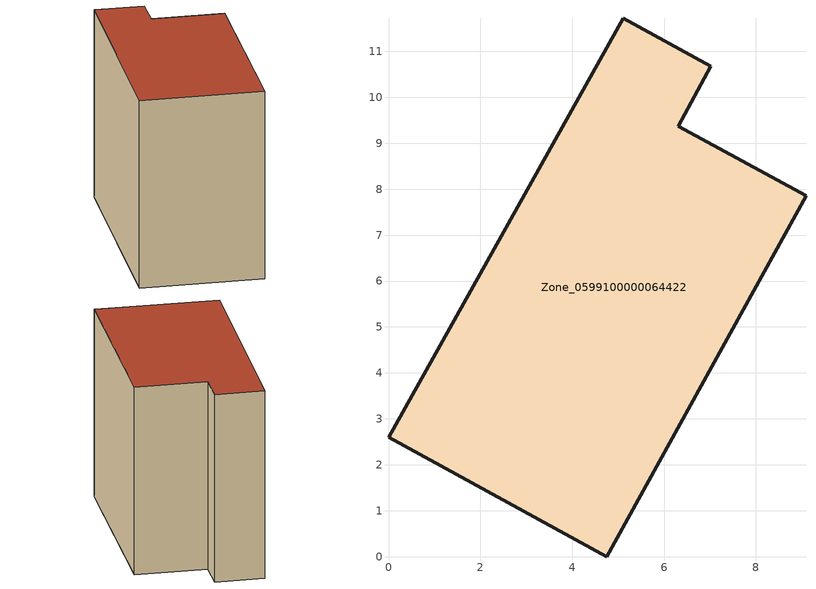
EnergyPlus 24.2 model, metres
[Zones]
Zone_0599100000064422
 floor ground (C_G): 0,2.6 5.11,11.72 7.02,10.68 6.31,9.37 9.09,7.85 4.75,0 z0
 wall outside (C_F): 5.11,11.72 0,2.6 4.75,0 9.09,7.85 6.31,9.37 7.02,10.68 5.11,11.72 z0:8.56
 roof outside (C_R): 0,2.6 4.75,0 9.09,7.85 6.31,9.37 7.02,10.68 5.11,11.72 z8.56
[BUILDING]
Pand.0599100000064422: North Axis=0; Terrain=City; Loads Convergence Tolerance Value=0.04; Temperature Convergence Tolerance Value=0.4; Solar Distribution=FullExterior; Maximum Number of Warmup Days=25; Minimum Number of Warmup Days=1
[Site:Location]
Rotterdam.The.Hague.AP_ZH_NLD Design_Conditions: Latitude=51.96; Longitude=4.45; Time Zone=1; Elevation=-4.5
[SITE:GROUNDTEMPERATURE:BUILDINGSURFACE]
18, 18, 18, 18, 18, 18, 18, 18, 18, 18, 18, 18
[MATERIAL] Thermal Absorptance=0.9; Solar Absorptance=0.7; Visible Absorptance=0.7
Name | Roughness | Thickness | Conductivity | Density | Specific Heat
G.TI.1975-1991 | MediumSmooth | 0.15 | 0.288461 | 540 | 1210
F.TI.1975-1991 | Rough | 0.3 | 0.230769 | 1920 | 840
R.TI.1975-1991 | MediumRough | 0.2 | 0.153846 | 1500 | 1000
[CONSTRUCTION]
C_G: G.TI.1975-1991
C_F: F.TI.1975-1991
C_R: R.TI.1975-1991
[ZONE]
Zone_0599100000064422: Type=1; Multiplier=1; Ceiling Height=Autocalculate; Volume=Autocalculate; Floor Area=autocalculate; Part of Total Floor Area=Yes
[ZONEINFILTRATION:DESIGNFLOWRATE]
Infil_Zone_0599100000064422: Zone or ZoneList or Space or SpaceList=Zone_0599100000064422; Schedule=AlwaysOn; Design Flow Rate Calculation Method=Flow/Area; Flow Rate per Floor Area=0.003; Constant Term Coefficient=1; Temperature Term Coefficient=0; Velocity Term Coefficient=0; Velocity Squared Term Coefficient=0
[HVACTEMPLATE:ZONE:IDEALLOADSAIRSYSTEM]
Zone_0599100000064422: Maximum Heating Supply Air Temperature=50; Minimum Cooling Supply Air Temperature=13; Maximum Heating Supply Air Humidity Ratio=0.0156; Minimum Cooling Supply Air Humidity Ratio=0.0077; Heating Limit=NoLimit; Cooling Limit=NoLimit; Dehumidification Control Type=ConstantSensibleHeatRatio; Cooling Sensible Heat Ratio=0.7; Dehumidification Setpoint=60; Humidification Control Type=None; Humidification Setpoint=30; Outdoor Air Method=None; Outdoor Air Flow Rate per Person=0.00944; Outdoor Air Flow Rate per Zone Floor Area=0; Outdoor Air Flow Rate per Zone=0; Demand Controlled Ventilation Type=None; Outdoor Air Economizer Type=NoEconomizer; Heat Recovery Type=None; Sensible Heat Recovery Effectiveness=0.7; Latent Heat Recovery Effectiveness=0.65
[ZONECONTROL:THERMOSTAT]
ThermostatControl_Zone_0599100000064422: Zone or ZoneList=Zone_0599100000064422; Control Type Schedule=DualSetpointControlType; Control 1=Thermostat_Zone_0599100000064422; Temperature Difference Between Cutout And Setpoint=0
[THERMOSTATSETPOINT:DUALSETPOINT]
Thermostat_Zone_0599100000064422: Heating Setpoint Temperature Schedule=HeatingSetpoint_Zone_0599100000064422; Cooling Setpoint Temperature Schedule=CoolingSetpoint_Zone_0599100000064422
[SCHEDULE:COMPACT]
HeatingSetpoint_Zone_0599100000064422: Through: 12/31, For: AllDays, Until: 24:00, 21
CoolingSetpoint_Zone_0599100000064422: Through: 12/31, For: AllDays, Until: 24:00, 24
DualSetpointControlType: Through: 12/31, For: AllDays, Until: 24:00, 4
AlwaysOn: Through: 12/31, For: AllDays, Until: 24:00, 1
